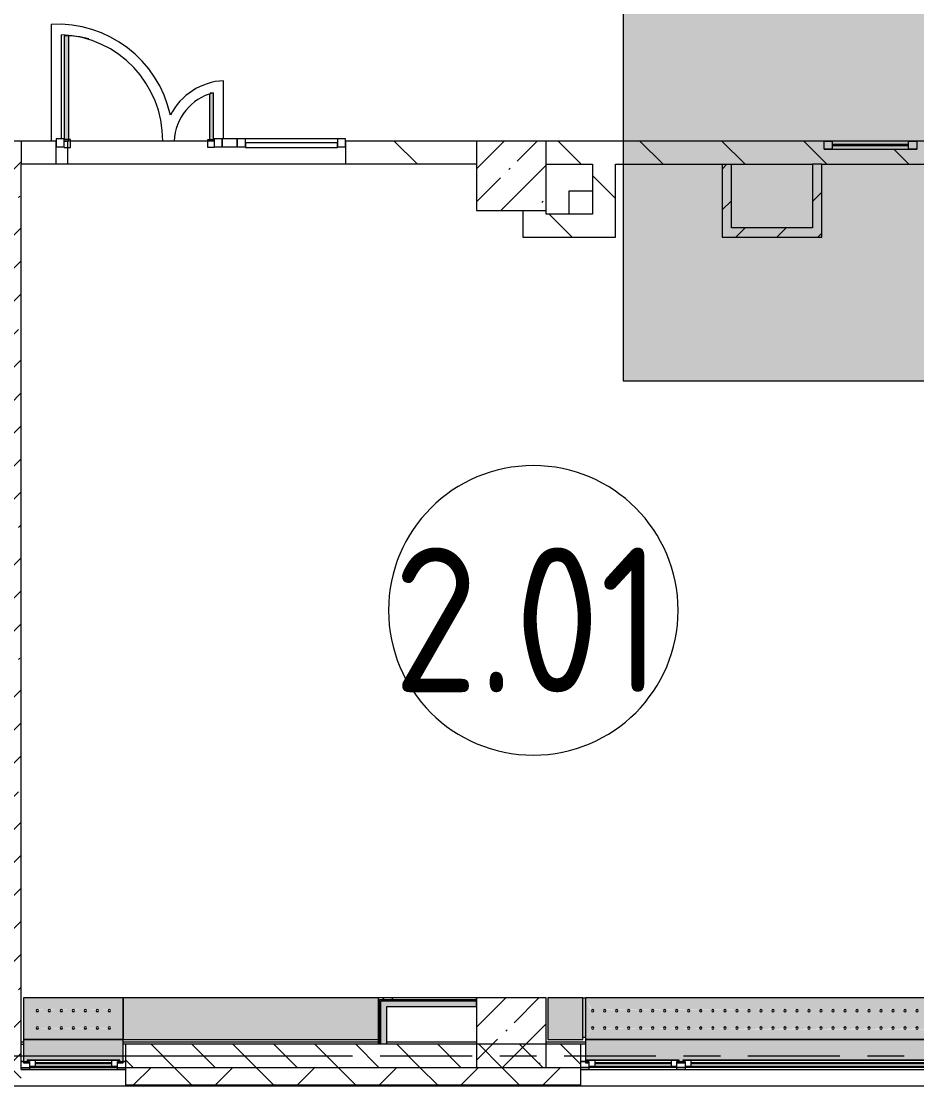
# Model space of a CAD drawing. Header units: millimetres. Extents: x 11693 to 241752, y -8553 to 29926.
# Drawn here: x 93470 to 101200, y -258 to 8935 of the extents above; entities that cross this region are included whole.
import ezdxf

# ---------------------------------------------------------------- set-up
doc = ezdxf.new("R2010")
doc.units = ezdxf.units.MM
doc.linetypes.add('Осевая', pattern=[1587.5, 317.5, -238.125, 793.75, -238.125])
for name, color, linetype, lineweight in [('A-AREA-IDEN', 7, 'Continuous', 9), ('A-DETL', 7, 'Continuous', 5), ('A-GLAZ-2', 7, 'Continuous', 5), ('A-GLAZ-CURT-2', 7, 'Continuous', 5), ('A-GLAZ-CWMG-2', 7, 'Continuous', 5), ('A-WALL-2', 7, 'Continuous', 9), ('A-WALL-5', 7, 'Continuous', 5), ('I-WALL-3', 7, 'Continuous', 5), ('S-COLS', 7, 'Continuous', 5), ('Знаки', 7, 'Continuous', 5), ('Оси', 7, 'Continuous', 9), ('Оси-2', 7, 'Осевая', 9)]:
    doc.layers.add(name, color=color, linetype=linetype, lineweight=lineweight)
doc.layers.add('A-DETL-GENF-2', color=7, linetype='Continuous', lineweight=9, true_color=0x4994b4, transparency=0.4)
for name, color, linetype, lineweight, true_color in [('A-DETL-GENF-4', 7, 'Continuous', 5, 0xaaaaaa), ('A-DOOR-2', 7, 'Continuous', 5, 0xaaaaaa), ('A-DOOR-3', 7, 'Continuous', 5, 0xe2e2e2), ('A-FLOR-1', 7, 'Continuous', 5, 0xaaaaaa), ('A-GLAZ-3', 7, 'Continuous', 5, 0x2b586c), ('A-WALL-6', 7, 'Continuous', 9, 0x2b586c), ('I-WALL-2', 7, 'Continuous', 9, 0xe7e7e7), ('I-WALL-4', 7, 'Continuous', 5, 0x2b586c), ('Знаки-2', 7, 'Continuous', 5, 0xd7cfbf)]:
    doc.layers.add(name, color=color, linetype=linetype, lineweight=lineweight, true_color=true_color)
doc.styles.add('GOST Common_3', font='GOST_Common.ttf', dxfattribs={"width": 0.9, "height": 1250})
pattern_1 = [(135, (89739.8, 0), (-353.553, -353.553), [])]
pattern_2 = [(45, (89739.8, 0), (-285.123, 285.123), []), (45, (90024.94, 0), (-285.123, 285.123), [504.031, -100.806, 16.764, -84.042])]
pattern_3 = [(45, (89739.81, 0), (-176.7767, 176.7767), [])]
pattern_4 = [(45, (89739.8, 0), (-530.33, 530.33), []), (135, (89739.8, 0), (-530.33, -530.33), [])]

# ---------------------------------------------------------------- blocks, each defined once
blk = doc.blocks.new('120_Окно_СКБ_2Ст - 120_Окно_СКБ_2Ст 3100х2500 _мал_створка слева_ 2-V77-Общий план 2 этажа с размещением фрагментов 2_1-2_7')
at = {"layer": 'A-GLAZ-2'}
for p, q in [((-1550, -127), (-1550, -57)), ((-1550, -57), (-1480, -57)), ((1550, -57), (-1550, -57)), ((-1480, -57), (-1480, -127)), ((650, -87), (-1480, -87)), ((-1480, -87), (-1480, -127)), ((-1430, -137), (-1430, -87)), ((600, -137), (600, -87)), ((650, -127), (650, -57)), ((650, -57), (720, -57)), ((650, -127), (650, -87)), ((720, -57), (720, -127)), ((1480, -87), (720, -87)), ((720, -87), (720, -127)), ((770, -137), (770, -87)), ((1430, -137), (1430, -87)), ((1480, -127), (1480, -57)), ((1480, -57), (1550, -57)), ((1480, -127), (1480, -87)), ((1550, -57), (1550, -127)), ((-1480, -127), (-1550, -127)), ((-1480, -127), (-1500, -127)), ((-1500, -127), (-1500, -137)), ((-1500, -137), (670, -137)), ((670, -137), (-1500, -137)), ((-1430, -107), (600, -107)), ((600, -117), (-1430, -117)), ((720, -127), (650, -127)), ((670, -127), (650, -127)), ((670, -137), (670, -127)), ((720, -127), (700, -127)), ((700, -127), (700, -137)), ((700, -137), (1500, -137)), ((1500, -137), (700, -137)), ((770, -107), (1430, -107)), ((1430, -117), (770, -117)), ((1550, -127), (1480, -127)), ((1500, -127), (1480, -127)), ((1500, -137), (1500, -127)), ((1510, -127), (1550, -127))]:
    blk.add_line(p, q, dxfattribs=at)
blk = doc.blocks.new('120_Окно_СКБ_1Ст - 120_Окно_СКБ_1Ст 900х2500_h_-V81-Общий план 2 этажа с размещением фрагментов 2_1-2_7')
at = {"layer": 'A-GLAZ-2'}
for p, q in [((-450, -127), (-450, -57)), ((-450, -57), (-380, -57)), ((450, -57), (-450, -57)), ((-380, -57), (-380, -127)), ((380, -87), (-380, -87)), ((-380, -87), (-380, -127)), ((-330, -137), (-330, -87)), ((330, -137), (330, -87)), ((380, -127), (380, -57)), ((380, -57), (450, -57)), ((380, -127), (380, -87)), ((450, -57), (450, -127)), ((-380, -127), (-450, -127)), ((-450, -127), (-430, -127)), ((-380, -127), (-400, -127)), ((-400, -127), (-400, -137)), ((-400, -137), (400, -137)), ((400, -137), (-400, -137)), ((-330, -107), (330, -107)), ((330, -117), (-330, -117)), ((450, -127), (380, -127)), ((400, -127), (380, -127)), ((400, -137), (400, -127)), ((430, -127), (450, -127))]:
    blk.add_line(p, q, dxfattribs=at)
blk = doc.blocks.new('BSC_Колонна _Прямоугольная - 600х600-V158-Общий план 2 этажа с размещением фрагментов 2_1-2_7')
at = {"layer": 'S-COLS'}
h = blk.add_hatch(dxfattribs=at)
h.set_pattern_fill('FP_151', color=256, style=0, pattern_type=2)
h.set_pattern_definition([(45, (-7960, -7600), (-285.123, 285.123), []), (45, (-7674.88, -7600), (-285.123, 285.123), [504.031, -100.806, 16.764, -84.042])])
h.paths.add_polyline_path([(-300, -300), (300, -300), (300, 300), (-300, 300)])
for p, q in [((300, 300), (-300, 300)), ((-300, 300), (-300, -300)), ((300, -300), (300, 300)), ((-300, -300), (300, -300))]:
    blk.add_line(p, q, dxfattribs=at)
blk = doc.blocks.new('120_Окно_СКБ_1Ст - 120_Окно_СКБ_1Ст 400х800 EI30-24230873-Общий план 2 этажа с размещением фрагментов 2_1-2_7')
at = {"layer": 'A-GLAZ-3'}
for p, q in [((-400, 30), (-400, 100)), ((-400, 100), (-330, 100)), ((400, 100), (-400, 100)), ((-330, 100), (-330, 30)), ((330, 30), (330, 100)), ((330, 100), (400, 100)), ((400, 100), (400, 30)), ((-330, 30), (-400, 30)), ((-400, 30), (400, 30)), ((330, 70), (-330, 70)), ((330, 60), (-330, 60)), ((400, 30), (330, 30))]:
    blk.add_line(p, q, dxfattribs=at)
blk = doc.blocks.new('Зашивка радиатора_ с перфорацией М1 - Зашивка радиатора_ с перфорацией М1-30929141-Общий план 2 этажа с размещением фрагментов 2_1-2_7')
at = {"layer": 'Знаки-2'}
blk.add_hatch(color=256, dxfattribs=at).paths.add_polyline_path([(430, 380), (380, 380), (380, 369), (400, 366.4), (400, 359), (-400, 359), (-400, 369), (-380, 369), (-380, 380), (-430, 380), (-428.2, 180), (430, 180), (430, 369)])
h = blk.add_hatch(color=256, dxfattribs=at)
h.paths.add_polyline_path([(83.8, 180), (-430, 180), (-428.2, -179.9), (430.2, -179.9), (430.2, 180)])
h.paths.add_polyline_path([(312.2, 90.4), (320.9, 85.4), (320.9, 75.4), (312.2, 70.4), (303.6, 75.4), (303.6, 85.4), (307.2, 89), (217.2, 85.4), (217.2, 75.4), (208.5, 70.4), (199.8, 75.4), (199.8, 85.4), (203.5, 89), (113.4, 85.4), (113.4, 75.4), (104.7, 70.4), (96.1, 75.4), (96.1, 85.4), (99.7, 89), (9.7, 85.4), (9.7, 75.4), (1, 70.4), (-7.7, 75.4), (-7.7, 85.4), (-4, 89), (-94.1, 85.4), (-94.1, 75.4), (-102.8, 70.4), (-111.4, 75.4), (-111.4, 85.4), (-107.8, 89), (-197.8, 85.4), (-197.8, 75.4), (-206.5, 70.4), (-215.2, 75.4), (-215.2, 85.4), (-211.5, 89), (-301.6, 85.4), (-301.6, 75.4), (-310.3, 70.4), (-318.9, 75.4), (-318.9, 85.4), (-310.3, 90.4), (-307.7, 90), (309.7, 90)])
h.paths.add_polyline_path([(104.7, -59.6), (113.4, -64.6), (113.4, -74.6), (109.8, -78.3), (199.8, -74.6), (199.8, -64.6), (208.5, -59.6), (217.2, -64.6), (217.2, -74.6), (213.5, -78.3), (303.6, -74.6), (303.6, -64.6), (312.2, -59.6), (320.9, -64.6), (320.9, -74.6), (312.2, -79.6), (309.7, -79.3), (-318.9, -74.6), (-318.9, -64.6), (-310.3, -59.6), (-301.6, -64.6), (-301.6, -74.6), (-305.3, -78.3), (-215.2, -74.6), (-215.2, -64.6), (-206.5, -59.6), (-197.8, -64.6), (-197.8, -74.6), (-201.5, -78.3), (-111.4, -74.6), (-111.4, -64.6), (-102.8, -59.6), (-94.1, -64.6), (-94.1, -74.6), (-97.8, -78.3), (-7.7, -74.6), (-7.7, -64.6), (1, -59.6), (9.7, -64.6), (9.7, -74.6), (6, -78.3), (96.1, -74.6), (96.1, -64.6), (102.2, -60)])
at = {"layer": 'Знаки'}
for p, q in [((-380, 380), (-430, 380)), ((-430, 380), (-430, 180)), ((430, 380), (380, 380)), ((430, 180), (430, 380)), ((-430, 180), (430, 180)), ((430.2, 180), (-430, 180)), ((-430, 180), (-430, -179.9)), ((430.2, -179.9), (430.2, 180)), ((-430, -179.9), (430.2, -179.9))]:
    blk.add_line(p, q, dxfattribs=at)
for centre, start, end in [((-310.3, 80.4), 180, 0), ((-310.3, 80.4), 0, 180), ((-206.5, 80.4), 0, 180), ((-206.5, 80.4), 180, 360), ((-102.8, 80.4), 0, 180), ((-102.8, 80.4), 180, 0), ((1, 80.4), 0, 180), ((1, 80.4), 180, 0), ((104.7, 80.4), 0, 180), ((104.7, 80.4), 180, 360), ((208.5, 80.4), 0, 180), ((208.5, 80.4), 180, 0), ((312.2, 80.4), 0, 180), ((312.2, 80.4), 180, 0), ((-310.3, -69.6), 0, 180), ((-310.3, -69.6), 180, 0), ((-206.5, -69.6), 0, 180), ((-206.5, -69.6), 180, 0), ((-102.8, -69.6), 0, 180), ((-102.8, -69.6), 180, 0), ((1, -69.6), 0, 180), ((1, -69.6), 180, 0), ((104.7, -69.6), 0, 180), ((104.7, -69.6), 180, 0), ((208.5, -69.6), 0, 180), ((208.5, -69.6), 180, 0), ((312.2, -69.6), 0, 180), ((312.2, -69.6), 180, 0)]:
    blk.add_arc(centre, 10, start, end, dxfattribs=at)
blk = doc.blocks.new('Зашивка без перфорации М3 - М3_18-31130136-Общий план 2 этажа с размещением фрагментов 2_1-2_7')
at = {"layer": 'Знаки-2'}
blk.add_hatch(color=256, dxfattribs=at).paths.add_polyline_path([(-430, 180), (-430, -179.9), (1770.2, -179.9), (1770.2, 180), (-358.8, 180)])
at = {"layer": 'Знаки'}
for p, q in [((1770.2, 180), (-430, 180)), ((1770.2, -179.9), (1770.2, 180)), ((-430, -179.9), (1770.2, -179.9))]:
    blk.add_line(p, q, dxfattribs=at)
blk = doc.blocks.new('Зашивка без перфорации М3 - М3_2-30966967-Общий план 2 этажа с размещением фрагментов 2_1-2_7')
at = {"layer": 'Знаки-2'}
blk.add_hatch(color=256, dxfattribs=at).paths.add_polyline_path([(-129.8, 180), (-430, 180), (-430, -179.9), (-129.8, -179.9)])
at = {"layer": 'Знаки'}
for p, q in [((-129.8, 180), (-430, 180)), ((-430, 180), (-430, -179.9)), ((-129.8, -179.9), (-129.8, 180)), ((-430, -179.9), (-129.8, -179.9))]:
    blk.add_line(p, q, dxfattribs=at)
blk = doc.blocks.new('Зашивка_ опоясывающая панель - Зашивка_ опоясывающая панель-31040900-Общий план 2 этажа с размещением фрагментов 2_1-2_7')
at = {"layer": 'Знаки-2'}
blk.add_hatch(color=256, dxfattribs=at).paths.add_polyline_path([(-430, -160), (-406.6, -160), (-407.5, 180), (-430, 179.9), (-430, -126.7)])
at = {"layer": 'Знаки'}
for p, q in [((-430, 180), (-406, 180)), ((-430, -160), (-406.6, -160))]:
    blk.add_line(p, q, dxfattribs=at)
blk = doc.blocks.new('Зашивка радиатора_ с перфорацией М6 - Зашивка радиатора_ с перфорацией М6-30947167-Общий план 2 этажа с размещением фрагментов 2_1-2_7')
at = {"layer": 'Знаки-2'}
blk.add_hatch(color=256, dxfattribs=at).paths.add_polyline_path([(2680, 380), (2660, 380), (2660, 368), (2680, 365.4), (2680, 358), (1880, 358), (1880, 368), (1900, 368), (1900, 380), (1830, 380), (1830, 368), (1850, 365.4), (1850, 358), (-320, 358), (-320, 368), (-300, 368), (-300, 380), (-370, 380), (-370, 180), (2690, 180), (2690, 380)])
h = blk.add_hatch(color=256, dxfattribs=at)
h.paths.add_polyline_path([(2690, -179.9), (2634.6, -76.7), (2624.9, -79.3), (2617.8, -72.2), (2620.4, -62.6), (2630.1, -60), (2637.2, -67.1)])
h.paths.add_polyline_path([(2690, 180), (2627.5, 70.4), (2618.8, 75.4), (2618.8, 85.4), (2627.5, 90.4), (2636.2, 85.4), (2637.5, 80.4)])
h.paths.add_polyline_path([(2073.7, 180), (-370, 180), (-370, -179.9), (2690, -179.9), (2690, 180), (2329.7, 180)])
h.paths.add_polyline_path([(1175, 90.4), (2532.4, 85.4), (2532.4, 75.4), (2523.7, 70.4), (2515.1, 75.4), (2515.1, 85.4), (2518.7, 89), (2428.7, 85.4), (2428.7, 75.4), (2420, 70.4), (2411.3, 75.4), (2411.3, 85.4), (2415, 89), (2324.9, 85.4), (2324.9, 75.4), (2316.2, 70.4), (2307.6, 75.4), (2307.6, 85.4), (2311.2, 89), (2221.2, 85.4), (2221.2, 75.4), (2212.5, 70.4), (2203.8, 75.4), (2203.8, 85.4), (2207.5, 89), (2117.4, 85.4), (2117.4, 75.4), (2108.7, 70.4), (2100.1, 75.4), (2100.1, 85.4), (2103.7, 89), (2013.7, 85.4), (2013.7, 75.4), (2005, 70.4), (1996.3, 75.4), (1996.3, 85.4), (2000, 89), (1909.9, 85.4), (1909.9, 75.4), (1901.2, 70.4), (1892.6, 75.4), (1892.6, 85.4), (1896.2, 89), (1806.2, 85.4), (1806.2, 75.4), (1797.5, 70.4), (1788.8, 75.4), (1788.8, 85.4), (1792.5, 89), (1702.4, 85.4), (1702.4, 75.4), (1693.7, 70.4), (1685.1, 75.4), (1685.1, 85.4), (1688.7, 89), (1598.7, 85.4), (1598.7, 75.4), (1590, 70.4), (1581.3, 75.4), (1581.3, 85.4), (1585, 89), (1494.9, 85.4), (1494.9, 75.4), (1486.2, 70.4), (1477.6, 75.4), (1477.6, 85.4), (1481.2, 89), (1391.2, 85.4), (1391.2, 75.4), (1382.5, 70.4), (1373.8, 75.4), (1373.8, 85.4), (1377.5, 89), (1287.4, 85.4), (1287.4, 75.4), (1278.7, 70.4), (1270.1, 75.4), (1270.1, 85.4), (1273.7, 89), (1183.7, 85.4), (1183.7, 75.4), (1175, 70.4), (1166.3, 75.4), (1166.3, 85.4), (1170, 89), (1079.9, 85.4), (1079.9, 75.4), (1071.2, 70.4), (1062.6, 75.4), (1062.6, 85.4), (1066.2, 89), (976.2, 85.4), (976.2, 75.4), (967.5, 70.4), (958.8, 75.4), (958.8, 85.4), (962.5, 89), (872.4, 85.4), (872.4, 75.4), (863.7, 70.4), (855.1, 75.4), (855.1, 85.4), (858.7, 89), (768.7, 85.4), (768.7, 75.4), (760, 70.4), (751.3, 75.4), (751.3, 85.4), (755, 89), (664.9, 85.4), (664.9, 75.4), (656.2, 70.4), (647.6, 75.4), (647.6, 85.4), (651.2, 89), (561.2, 85.4), (561.2, 75.4), (552.5, 70.4), (543.8, 75.4), (543.8, 85.4), (547.5, 89), (457.4, 85.4), (457.4, 75.4), (448.7, 70.4), (440.1, 75.4), (440.1, 85.4), (443.7, 89), (353.7, 85.4), (353.7, 75.4), (345, 70.4), (336.3, 75.4), (336.3, 85.4), (340, 89), (249.9, 85.4), (249.9, 75.4), (241.2, 70.4), (232.6, 75.4), (232.6, 85.4), (236.2, 89), (146.2, 85.4), (146.2, 75.4), (137.5, 70.4), (128.8, 75.4), (128.8, 85.4), (132.5, 89), (42.4, 85.4), (42.4, 75.4), (33.7, 70.4), (25.1, 75.4), (25.7, 86.2), (25.7, 89), (-61.3, 85.4), (-61.3, 75.4), (-70, 70.4), (-78.7, 75.4), (-78.7, 85.4), (-75, 89), (-165.1, 85.4), (-165.1, 75.4), (-173.8, 70.4), (-182.4, 75.4), (-182.4, 85.4), (-178.8, 89), (-268.8, 85.4), (-268.8, 75.4), (-277.5, 70.4), (-286.2, 75.4), (-286.2, 85.4), (-277.5, 90.4), (-274.9, 90), (1071.2, 90.4)])
h.paths.add_polyline_path([(1486.2, -59.6), (1494.9, -64.6), (1494.9, -74.6), (1491.2, -78.3), (1581.3, -74.6), (1581.3, -64.6), (1590, -59.6), (1598.7, -64.6), (1598.7, -74.6), (1595, -78.3), (1685.1, -74.6), (1685.1, -64.6), (1693.7, -59.6), (1702.4, -64.6), (1702.4, -74.6), (1698.7, -78.3), (1788.8, -74.6), (1788.8, -64.6), (1797.5, -59.6), (1806.2, -64.6), (1806.2, -74.6), (1802.5, -78.3), (1892.6, -74.6), (1892.6, -64.6), (1901.2, -59.6), (1909.9, -64.6), (1909.9, -74.6), (1906.2, -78.3), (1996.3, -74.6), (1996.3, -64.6), (2005, -59.6), (2013.7, -64.6), (2013.7, -74.6), (2010, -78.3), (2100.1, -74.6), (2100.1, -64.6), (2108.7, -59.6), (2117.4, -64.6), (2117.4, -74.6), (2113.7, -78.3), (2203.8, -74.6), (2203.8, -64.6), (2212.5, -59.6), (2221.2, -64.6), (2221.2, -74.6), (2217.5, -78.3), (2307.6, -74.6), (2307.6, -64.6), (2316.2, -59.6), (2324.9, -64.6), (2324.9, -74.6), (2321.2, -78.3), (2411.3, -74.6), (2411.3, -64.6), (2420, -59.6), (2428.7, -64.6), (2428.7, -74.6), (2425, -78.3), (2515.1, -74.6), (2515.1, -64.6), (2523.7, -59.6), (2532.4, -64.6), (2532.4, -74.6), (2523.7, -79.6), (2521.2, -79.3), (-286.2, -74.6), (-286.2, -64.6), (-277.5, -59.6), (-268.8, -64.6), (-268.8, -74.6), (-272.5, -78.3), (-182.4, -74.6), (-182.4, -64.6), (-173.8, -59.6), (-165.1, -64.6), (-165.1, -74.6), (-168.8, -78.3), (-78.7, -74.6), (-78.7, -64.6), (-70, -59.6), (-61.3, -64.6), (-61.3, -74.6), (-65, -78.3), (25.1, -74.6), (25.7, -63.8), (33.7, -59.6), (42.4, -64.6), (42.4, -74.6), (38.7, -78.3), (128.8, -74.6), (128.8, -64.6), (137.5, -59.6), (146.2, -64.6), (146.2, -74.6), (142.5, -78.3), (232.6, -74.6), (232.6, -64.6), (241.2, -59.6), (249.9, -64.6), (249.9, -74.6), (246.2, -78.3), (336.3, -74.6), (336.3, -64.6), (345, -59.6), (353.7, -64.6), (353.7, -74.6), (350, -78.3), (440.1, -74.6), (440.1, -64.6), (448.7, -59.6), (457.4, -64.6), (457.4, -74.6), (453.7, -78.3), (543.8, -74.6), (543.8, -64.6), (552.5, -59.6), (561.2, -64.6), (561.2, -74.6), (557.5, -78.3), (647.6, -74.6), (647.6, -64.6), (656.2, -59.6), (664.9, -64.6), (664.9, -74.6), (661.2, -78.3), (751.3, -74.6), (751.3, -64.6), (760, -59.6), (768.7, -64.6), (768.7, -74.6), (765, -78.3), (855.1, -74.6), (855.1, -64.6), (863.7, -59.6), (872.4, -64.6), (872.4, -74.6), (868.7, -78.3), (958.8, -74.6), (958.8, -64.6), (967.5, -59.6), (976.2, -64.6), (976.2, -74.6), (972.5, -78.3), (1062.6, -74.6), (1062.6, -64.6), (1071.2, -59.6), (1079.9, -64.6), (1079.9, -74.6), (1076.2, -78.3), (1166.3, -74.6), (1166.3, -64.6), (1175, -59.6), (1183.7, -64.6), (1183.7, -74.6), (1180, -78.3), (1270.1, -74.6), (1270.1, -64.6), (1278.7, -59.6), (1287.4, -64.6), (1287.4, -74.6), (1283.7, -78.3), (1373.8, -74.6), (1373.8, -64.6), (1382.5, -59.6), (1391.2, -64.6), (1391.2, -74.6), (1387.5, -78.3), (1477.6, -74.6), (1477.6, -64.6), (1483.7, -60)])
at = {"layer": 'Знаки'}
for p, q in [((-300, 380), (-370, 380)), ((1900, 380), (1830, 380)), ((2690, 380), (2660, 380)), ((2690, 180), (2690, 380)), ((-370, 180), (2690, 180)), ((2690, 180), (-370, 180)), ((2690, -179.9), (2690, 180)), ((-370, -179.9), (2690, -179.9))]:
    blk.add_line(p, q, dxfattribs=at)
for centre, start, end in [((-277.5, 80.4), 0, 180), ((-277.5, 80.4), 180, 360), ((-173.8, 80.4), 0, 180), ((-173.8, 80.4), 180, 0), ((-70, 80.4), 0, 180), ((-70, 80.4), 180, 0), ((33.7, 80.4), 0, 180), ((33.7, 80.4), 180, 360), ((137.5, 80.4), 0, 180), ((137.5, 80.4), 180, 0), ((241.2, 80.4), 0, 180), ((241.2, 80.4), 180, 0), ((345, 80.4), 0, 180), ((345, 80.4), 180, 0), ((448.7, 80.4), 0, 180), ((448.7, 80.4), 180, 0), ((552.5, 80.4), 0, 180), ((552.5, 80.4), 180, 360), ((656.2, 80.4), 0, 180), ((656.2, 80.4), 180, 0), ((760, 80.4), 0, 180), ((760, 80.4), 180, 0), ((863.7, 80.4), 0, 180), ((863.7, 80.4), 180, 0), ((967.5, 80.4), 0, 180), ((967.5, 80.4), 180, 0), ((1071.2, 80.4), 0, 180), ((1071.2, 80.4), 180, 0), ((1175, 80.4), 0, 180), ((1175, 80.4), 180, 0), ((1278.7, 80.4), 0, 180), ((1278.7, 80.4), 180, 0), ((1382.5, 80.4), 0, 180), ((1382.5, 80.4), 180, 0), ((1486.2, 80.4), 0, 180), ((1486.2, 80.4), 180, 360), ((1590, 80.4), 0, 180), ((1590, 80.4), 180, 0), ((1693.7, 80.4), 0, 180), ((1693.7, 80.4), 180, 360), ((1797.5, 80.4), 0, 180), ((1797.5, 80.4), 180, 0), ((1901.2, 80.4), 0, 180), ((1901.2, 80.4), 180, 0), ((2005, 80.4), 0, 180), ((2005, 80.4), 180, 0), ((2108.7, 80.4), 0, 180), ((2108.7, 80.4), 180, 360), ((2212.5, 80.4), 0, 180), ((2212.5, 80.4), 180, 0), ((2316.2, 80.4), 0, 180), ((2316.2, 80.4), 180, 360), ((2420, 80.4), 0, 180), ((2420, 80.4), 180, 0), ((2523.7, 80.4), 0, 180), ((2523.7, 80.4), 180, 360), ((2627.5, 80.4), 0, 180), ((2627.5, 80.4), 180, 360), ((-277.5, -69.6), 0, 180), ((-277.5, -69.6), 180, 0), ((-173.8, -69.6), 0, 180), ((-173.8, -69.6), 180, 0), ((-70, -69.6), 0, 180), ((-70, -69.6), 180, 0), ((33.7, -69.6), 0, 180), ((33.7, -69.6), 180, 0), ((137.5, -69.6), 0, 180), ((137.5, -69.6), 180, 0), ((241.2, -69.6), 0, 180), ((241.2, -69.6), 180, 0), ((345, -69.6), 0, 180), ((345, -69.6), 180, 0), ((448.7, -69.6), 0, 180), ((448.7, -69.6), 180, 0), ((552.5, -69.6), 0, 180), ((552.5, -69.6), 180, 0), ((656.2, -69.6), 0, 180), ((656.2, -69.6), 180, 0), ((760, -69.6), 0, 180), ((760, -69.6), 180, 0), ((863.7, -69.6), 0, 180), ((863.7, -69.6), 180, 0), ((967.5, -69.6), 0, 180), ((967.5, -69.6), 180, 0), ((1071.2, -69.6), 0, 180), ((1071.2, -69.6), 180, 0), ((1175, -69.6), 0, 180), ((1175, -69.6), 180, 0), ((1278.7, -69.6), 0, 180), ((1278.7, -69.6), 180, 0), ((1382.5, -69.6), 0, 180), ((1382.5, -69.6), 180, 0), ((1486.2, -69.6), 0, 180), ((1486.2, -69.6), 180, 0), ((1590, -69.6), 0, 180), ((1590, -69.6), 180, 0), ((1693.7, -69.6), 0, 180), ((1693.7, -69.6), 180, 0), ((1797.5, -69.6), 0, 180), ((1797.5, -69.6), 180, 0), ((1901.2, -69.6), 0, 180), ((1901.2, -69.6), 180, 0), ((2005, -69.6), 0, 180), ((2005, -69.6), 180, 0), ((2108.7, -69.6), 0, 180), ((2108.7, -69.6), 180, 0), ((2212.5, -69.6), 0, 180), ((2212.5, -69.6), 180, 0), ((2316.2, -69.6), 0, 180), ((2316.2, -69.6), 180, 0), ((2420, -69.6), 0, 180), ((2420, -69.6), 180, 0), ((2523.7, -69.6), 0, 180), ((2523.7, -69.6), 180, 0), ((2627.5, -69.6), 0, 180), ((2627.5, -69.6), 180, 0)]:
    blk.add_arc(centre, 10, start, end, dxfattribs=at)
blk = doc.blocks.new('Прямоугольный импост - 50 x 70 мм-31700031-Общий план 2 этажа с размещением фрагментов 2_1-2_7')
at = {"layer": 'A-GLAZ-CWMG-2'}
for p, q in [((-70, 35), (0, 35)), ((-70, -35), (-70, 35)), ((0, 35), (0, -35)), ((0, -35), (-70, -35))]:
    blk.add_line(p, q, dxfattribs=at)
blk = doc.blocks.new('Дверь_Витражная_остекление_ - ДВН_ДАО_Главный вход_1200 в свету-31742133-Общий план 2 этажа с размещением фрагментов 2_1-2_7')
at = {"layer": 'A-DOOR-3'}
for points in [[(-607.5, 30), (-607.5, 925), (-647.5, 922.4), (-647.5, 30)], [(639.5, 30), (639.5, 430), (633.2, 430), (607.5, 421), (607.5, 30)]]:
    blk.add_hatch(color=256, dxfattribs=at).paths.add_polyline_path(points)
at = {"layer": 'A-DETL-GENF-4'}
for p, q in [((-607.5, 925), (-647.5, 925)), ((-647.5, 925), (-647.5, 35)), ((-607.5, 30), (-607.5, 925)), ((607.5, 421), (607.5, 30)), ((640, 430), (633.2, 430)), ((-647.5, 30), (-607.5, 30)), ((-592.5, 30), (-647.5, 30)), ((-592.5, -40), (-592.5, 30)), ((592.5, -40), (592.5, 30)), ((592.5, 30), (639.5, 30)), ((607.5, 30), (639.5, 30)), ((-647.5, -40), (-592.5, -40)), ((647.5, -40), (592.5, -40))]:
    blk.add_line(p, q, dxfattribs=at)
at = {"layer": 'A-DOOR-2'}
blk.add_line((-647.5, 925), (-647.5, 35), dxfattribs=at)
for centre, radius, start, end in [((-647.5, 30), 895, 76.18663, 90), ((647.5, 30), 400, 91.06003, 94.89795)]:
    blk.add_arc(centre, radius, start, end, dxfattribs=at)
blk = doc.blocks.new('Системная панель - Стемалит - 40мм-32257327-Общий план 2 этажа с размещением фрагментов 2_1-2_7')
at = {"layer": 'A-GLAZ-CURT-2'}
for p, q in [((65, 35), (-65, 35)), ((-65, 35), (-65, -35)), ((65, -35), (65, 35)), ((-65, -35), (65, -35))]:
    blk.add_line(p, q, dxfattribs=at)
blk = doc.blocks.new('Прямоугольный импост - 50 x 70 мм-31687886-Общий план 2 этажа с размещением фрагментов 2_1-2_7')
at = {"layer": 'A-GLAZ-CWMG-2'}
for p, q in [((-35, 35), (35, 35)), ((-35, -35), (-35, 35)), ((35, 35), (35, -35)), ((35, -35), (-35, -35))]:
    blk.add_line(p, q, dxfattribs=at)
blk = doc.blocks.new('Прямоугольный импост - 50 x 70 мм-31701779-Общий план 2 этажа с размещением фрагментов 2_1-2_7')
at = {"layer": 'A-GLAZ-CWMG-2'}
for p, q in [((0, 35), (-70, 35)), ((-70, 35), (-70, -35)), ((0, -35), (0, 35)), ((-70, -35), (0, -35))]:
    blk.add_line(p, q, dxfattribs=at)
blk = doc.blocks.new('Системная панель - Стекло - 40мм-32257331-Общий план 2 этажа с размещением фрагментов 2_1-2_7')
at = {"layer": 'A-GLAZ-CURT-2'}
for p, q in [((397.5, 0), (-397.5, 0)), ((-397.5, 0), (-397.5, -40)), ((397.5, -40), (397.5, 0)), ((-397.5, -40), (397.5, -40))]:
    blk.add_line(p, q, dxfattribs=at)
blk = doc.blocks.new('Прямоугольный импост - 50 x 70 мм-31702100-Общий план 2 этажа с размещением фрагментов 2_1-2_7')
at = {"layer": 'A-GLAZ-CWMG-2'}
for p, q in [((-35, 35), (35, 35)), ((-35, -35), (-35, 35)), ((35, 35), (35, -35)), ((35, -35), (-35, -35))]:
    blk.add_line(p, q, dxfattribs=at)
blk = doc.blocks.new('Прямоугольный импост - 50 x 70 мм-31720914-Общий план 2 этажа с размещением фрагментов 2_1-2_7')
at = {"layer": 'A-GLAZ-CWMG-2'}
blk.add_line((6460, 7920), (5665, 7920), dxfattribs=at)
blk = doc.blocks.new('Марка_Помещения - Номер-25198446-Общий план 2 этажа с размещением фрагментов 2_1-2_7')
at = {"layer": 'A-AREA-IDEN'}
for start, end in [(360, 180), (180, 360)]:
    blk.add_arc((0, 0), 2.5, start, end, dxfattribs=at)

msp = doc.modelspace()

# ---------------------------------------------------------------- hatches: boundary and pattern name
at = {"layer": 'A-DETL-GENF-2'}
h = msp.add_hatch(color=256, dxfattribs=at)
h.paths.add_polyline_path([(155380.5, -100), (161610.5, -100), (161610.5, 7900), (155380.5, 7900), (155380.5, -45.4)])
h.paths.add_polyline_path([(109196.3, 5828), (120649.8, 5828), (120649.8, 9159), (98665.8, 9159), (98665.8, 5828), (101004.1, 5828)])
h.paths.add_polyline_path([(92812, 10900), (93999.8, 10900), (93999.8, 15358.1), (89471.8, 15358.1), (89471.8, 10900), (90763.9, 10900)])
h.paths.add_polyline_path([(103449.8, 10900), (109949.8, 10900), (109949.8, 15200), (103449.8, 15200), (103449.8, 13326.8)])
h.paths.add_polyline_path([(175269.8, 14480), (181689.8, 14480), (181689.8, 21558), (175269.8, 21558), (175269.8, 14542.4)])
h.paths.add_polyline_path([(163779.8, 22180), (163779.8, 27350), (160469.8, 27350), (160469.8, 22180), (162445.3, 22180)])
h.paths.add_polyline_path([(174489.8, 22600), (174489.8, 27350), (170809.8, 27350), (170809.8, 22600), (172685.5, 22600)])
at = {"layer": 'A-WALL-5'}
h = msp.add_hatch(dxfattribs=at)
h.set_pattern_fill('FP_59', color=256, style=0, pattern_type=2)
h.set_pattern_definition([(135, (89739.81, 0), (-176.7767, -176.7767), [])])
h.paths.add_polyline_path([(101899.8, -100), (101899.8, 100), (101399.8, 100), (101399.8, -100)])
h.paths.add_polyline_path([(98299.8, -100), (98299.8, 100), (94369.8, 100), (94369.8, -100), (96908, -100)])
h = msp.add_hatch(dxfattribs=at)
h.set_pattern_fill('FP_49', color=256, style=0, pattern_type=2)
h.set_pattern_definition([(45, (89739.8, 0), (-353.5534, 353.5534), []), (135, (89739.8, 0), (-353.5534, -353.5534), [])])
h.paths.add_polyline_path([(165439.8, -250), (165439.8, -100), (161299.8, -100), (161299.8, -250), (164493.3, -250)])
h.paths.add_polyline_path([(160399.8, -250), (160397.2, -100), (156799.8, -100), (156799.8, -250), (160397.2, -250)])
h.paths.add_polyline_path([(155277.1, -250), (155899.8, -250), (155899.8, -100), (154899.8, -100), (154899.8, -250)])
h.paths.add_polyline_path([(148549.8, -250), (148549.8, -100), (147799.8, -100), (147799.8, -250), (148109, -250)])
h.paths.add_polyline_path([(150649.8, -250), (151799.8, -250), (151799.8, -100), (150649.8, -100)])
h.paths.add_polyline_path([(142149.8, -250), (143049.8, -250), (143049.8, -100), (141649.8, -100), (141649.8, -250), (141964.9, -250)])
h.paths.add_polyline_path([(146899.8, -250), (146899.8, -100), (146149.8, -100), (146149.8, -250), (146649.8, -250)])
h.paths.add_polyline_path([(134796.7, -250), (135049.8, -250), (135049.8, -100), (134676.1, -100), (134676.1, -250)])
h.paths.add_polyline_path([(138549.8, -250), (138549.8, -100), (137149.8, -100), (137149.8, -250), (137868.8, -250)])
h.paths.add_polyline_path([(132748.7, -250), (133776.1, -250), (133772.7, -100), (132399.8, -100), (132399.8, -250)])
h.paths.add_polyline_path([(128779.8, -250), (129299.8, -250), (129299.8, -100), (127729.8, -100), (127729.8, -250), (128652.6, -250)])
h.paths.add_polyline_path([(122749.8, -250), (123609.8, -250), (123609.8, -100), (122749.8, -100)])
h.paths.add_polyline_path([(125629.8, -250), (125629.8, -100), (124509.8, -100), (124509.8, -250), (125580.6, -250)])
h.paths.add_polyline_path([(115899.8, -250), (116149.6, -250), (116149.6, -100), (114549.8, -100), (114549.8, -250), (115340.4, -250)])
h.paths.add_polyline_path([(119436.5, -250), (120649.8, -250), (120649.8, -100), (118949.6, -100), (118949.6, -250)])
h.paths.add_polyline_path([(112268.3, -250), (112449.8, -250), (112449.8, -100), (111349.8, -100), (111349.8, -250)])
h.paths.add_polyline_path([(108172.2, -250), (108549.8, -250), (108549.8, -100), (107899.8, -100), (107899.8, -250)])
h.paths.add_polyline_path([(105849.8, -250), (106999.8, -250), (106999.8, -100), (105849.8, -100)])
h.paths.add_polyline_path([(102028.1, -250), (102749.8, -250), (102749.8, -100), (101399.8, -100), (101399.8, -250)])
h.paths.add_polyline_path([(98299.8, -250), (98299.8, -100), (94369.8, -100), (94369.8, -250), (96908, -250)])
h.paths.add_polyline_path([(93469.8, -250), (93469.8, -100), (89479.8, -100), (89479.8, -250), (93324, -250)])
at = {"layer": 'I-WALL-2'}
for points in [[(97399.8, 425), (97399.8, 475), (96574.8, 475), (96574.8, 425), (96908, 425)], [(96624.8, 100), (96624.8, 425), (96574.8, 425), (96574.8, 100)]]:
    msp.add_hatch(color=256, dxfattribs=at).paths.add_polyline_path(points)
at = {"layer": 'I-WALL-3'}
h = msp.add_hatch(dxfattribs=at)
h.set_pattern_fill('FP_57', color=256, style=0, pattern_type=2)
h.set_pattern_definition(pattern_2)
h.paths.add_polyline_path([(93324, -100), (93469.8, -100), (93469.8, 7900), (93249.8, 7900), (93249.8, -100)])
h = msp.add_hatch(dxfattribs=at)
h.set_pattern_fill('FP_60', color=256, style=0, pattern_type=2)
h.set_pattern_definition(pattern_1)
h.paths.add_polyline_path([(93769.8, 7700), (93769.8, 7900), (93469.8, 7900), (93469.8, 7700)])
h.paths.add_polyline_path([(98399.8, 7700), (98665.8, 7700), (98665.8, 7900), (97999.8, 7900), (97999.8, 7700)])
h.paths.add_polyline_path([(96269.8, 7700), (97399.8, 7700), (97399.8, 7900), (96269.8, 7900), (96269.8, 7856.3)])
h = msp.add_hatch(dxfattribs=at)
h.set_pattern_fill('FP_60', color=256, style=0, pattern_type=2)
h.set_pattern_definition(pattern_1)
h.paths.add_polyline_path([(105899.8, 7700), (106399.8, 7700), (106399.8, 7900), (104739.7, 7900), (104739.7, 7700), (105819.8, 7700)])
h.paths.add_polyline_path([(102499.8, 7700), (103299.7, 7700), (103299.7, 7900), (102499.8, 7900), (102499.8, 7731.6)])
h.paths.add_polyline_path([(100299.8, 7700), (101899.8, 7700), (101899.8, 7900), (101199.8, 7900), (101199.8, 7830), (100399.8, 7830), (100399.8, 7900), (98665.8, 7900), (98665.8, 7700), (98956.1, 7700)])
h = msp.add_hatch(dxfattribs=at)
h.set_pattern_fill('FP_60', color=256, style=0, pattern_type=2)
h.set_pattern_definition(pattern_1)
h.paths.add_polyline_path([(98599.8, 7070), (98599.8, 7700), (98399.8, 7700), (98399.8, 7070)])
h = msp.add_hatch(dxfattribs=at)
h.set_pattern_fill('FP_61', color=256, style=0, pattern_type=2)
h.set_pattern_definition(pattern_3)
h.paths.add_polyline_path([(99599.8, 7070), (99599.8, 7700), (99519.8, 7700), (99519.8, 7070)])
h = msp.add_hatch(dxfattribs=at)
h.set_pattern_fill('FP_61', color=256, style=0, pattern_type=2)
h.set_pattern_definition(pattern_3)
h.paths.add_polyline_path([(100379.8, 7150), (100379.8, 7700), (100299.8, 7700), (100299.8, 7150)])
h = msp.add_hatch(dxfattribs=at)
h.set_pattern_fill('FP_60', color=256, style=0, pattern_type=2)
h.set_pattern_definition(pattern_1)
h.paths.add_polyline_path([(97799.8, 7070), (97999.8, 7070), (97999.8, 7300), (97799.8, 7300), (97799.8, 7248.5)])
h = msp.add_hatch(dxfattribs=at)
h.set_pattern_fill('FP_60', color=256, style=0, pattern_type=2)
h.set_pattern_definition(pattern_1)
h.paths.add_polyline_path([(98399.8, 7070), (98399.8, 7270), (97999.8, 7270), (97999.8, 7070)])
h = msp.add_hatch(dxfattribs=at)
h.set_pattern_fill('FP_61', color=256, style=0, pattern_type=2)
h.set_pattern_definition(pattern_3)
h.paths.add_polyline_path([(99599.8, 7070), (100379.8, 7070), (100379.8, 7150), (99599.8, 7150)])
h = msp.add_hatch(dxfattribs=at)
h.set_pattern_fill('FP_169', color=256, style=0, pattern_type=2)
h.set_pattern_definition(pattern_4)
h.paths.add_polyline_path([(96549.8, 487.5), (97399.8, 487.5), (97399.8, 500), (96549.8, 500)])
h = msp.add_hatch(dxfattribs=at)
h.set_pattern_fill('FP_169', color=256, style=0, pattern_type=2)
h.set_pattern_definition(pattern_4)
h.paths.add_polyline_path([(96549.8, 100), (96562.3, 100), (96562.3, 487.5), (96549.8, 487.5), (96549.8, 425)])
h = msp.add_hatch(dxfattribs=at)
h.set_pattern_fill('FP_169', color=256, style=0, pattern_type=2)
h.set_pattern_definition(pattern_4)
h.paths.add_polyline_path([(97399.8, 475), (97399.8, 487.5), (96562.3, 487.5), (96562.3, 475), (96908, 475)])
h = msp.add_hatch(dxfattribs=at)
h.set_pattern_fill('FP_169', color=256, style=0, pattern_type=2)
h.set_pattern_definition(pattern_4)
h.paths.add_polyline_path([(96574.8, 100), (96574.8, 475), (96562.3, 475), (96562.3, 100)])
at = {"layer": 'S-COLS'}
h = msp.add_hatch(dxfattribs=at)
h.set_pattern_fill('FP_57', color=256, style=0, pattern_type=2)
h.set_pattern_definition(pattern_2)
h.paths.add_polyline_path([(97399.8, -100), (97999.8, -100), (97999.8, 500), (97399.8, 500), (97399.8, -45.4)])

# ---------------------------------------------------------------- linework, layer by layer
at = {"layer": 'A-DETL'}
for p, q in [((98665.8, 9159), (98665.8, 5828)), ((98665.8, 5828), (120649.8, 5828))]:
    msp.add_line(p, q, dxfattribs=at)
at = {"layer": 'A-FLOR-1'}
for p, q in [((93727.9, 8907.6), (93727.9, 7900)), ((93817.9, 7920), (93817.9, 8818.2)), ((95216.8, 7920), (95216.8, 8421.4)), ((95126.8, 8317.2), (95126.8, 7903)), ((95134.8, 7900), (93869.8, 7900)), ((93869.8, 7900), (93869.8, 7700)), ((95126.8, 7903), (95134.8, 7903)), ((98199.8, 7470), (98399.8, 7470)), ((98199.8, 7270), (98199.8, 7470))]:
    msp.add_line(p, q, dxfattribs=at)
for centre, radius, start, end in [((93780.4, 7909), 1000, 12.44956, 93.01125), ((93780.4, 7909), 910, 359.43333, 87.64026), ((95241.8, 7878), 544, 92.63401, 153.04618), ((95241.8, 7878), 454, 104.67311, 177.22246)]:
    msp.add_arc(centre, radius, start, end, dxfattribs=at)
at = {"layer": 'A-WALL-2'}
for p, q in [((93469.8, 7900), (93469.8, 7700)), ((96562.3, 487.5), (97399.8, 487.5)), ((96562.3, 100), (96562.3, 487.5)), ((96574.8, 475), (97399.8, 475)), ((96574.8, 100), (96574.8, 475)), ((94369.8, -100), (98299.8, -100)), ((94369.8, -250), (98299.8, -250)), ((94369.8, -253), (98299.8, -253))]:
    msp.add_line(p, q, dxfattribs=at)
at = {"layer": 'A-WALL-5'}
for p, q in [((93469.8, 100), (93489.8, 100)), ((98339.8, 100), (94349.8, 100)), ((94369.8, 100), (94369.8, -258)), ((98299.8, -258), (98299.8, 100)), ((89471.8, -258), (107899.8, -258))]:
    msp.add_line(p, q, dxfattribs=at)
at = {"layer": 'A-WALL-6'}
msp.add_line((100379.8, 7700), (100299.8, 7700), dxfattribs=at)
at = {"layer": 'I-WALL-3'}
for p, q in [((93769.8, 7900), (93079.8, 7900)), ((93769.8, 7700), (93769.8, 7900)), ((93839.8, 7900), (93869.8, 7900)), ((97399.8, 7900), (96269.8, 7900)), ((96269.8, 7900), (96269.8, 7700)), ((97399.8, 7700), (93469.8, 7700)), ((93469.8, -100), (93469.8, 7700)), ((97999.8, 7700), (98399.8, 7700)), ((98399.8, 7700), (98399.8, 7270)), ((98599.8, 7070), (98599.8, 7700)), ((97799.8, 7300), (97799.8, 7070)), ((97999.8, 7270), (97999.8, 7300)), ((98399.8, 7270), (97999.8, 7270)), ((97799.8, 7070), (98599.8, 7070)), ((97399.8, 500), (96549.8, 500)), ((96549.8, 500), (96549.8, 100)), ((97399.8, 425), (97399.8, 500)), ((96624.8, 425), (97399.8, 425)), ((96624.8, 100), (96624.8, 425)), ((93469.8, 120), (93489.8, 120)), ((94349.8, 120), (96549.8, 120)), ((96624.8, 120), (97399.8, 120)), ((97999.8, 120), (98339.8, 120)), ((93469.8, -100), (94369.8, -100)), ((101399.8, -100), (98299.8, -100))]:
    msp.add_line(p, q, dxfattribs=at)
at = {"layer": 'I-WALL-4'}
for p, q in [((100399.8, 7900), (97999.8, 7900)), ((101899.8, 7900), (101199.8, 7900)), ((98599.8, 7700), (100299.8, 7700)), ((99519.8, 7700), (99519.8, 7070)), ((99599.8, 7150), (99599.8, 7700)), ((100299.8, 7700), (100299.8, 7150)), ((100379.8, 7700), (101899.8, 7700)), ((100379.8, 7070), (100379.8, 7700)), ((100299.8, 7150), (99599.8, 7150)), ((99519.8, 7070), (100379.8, 7070))]:
    msp.add_line(p, q, dxfattribs=at)
at = {"layer": 'S-COLS'}
for p, q in [((97999.8, 500), (97399.8, 500)), ((97399.8, 500), (97399.8, -100)), ((97999.8, -100), (97999.8, 500)), ((97399.8, -100), (97999.8, -100))]:
    msp.add_line(p, q, dxfattribs=at)
at = {"layer": 'Оси'}
msp.add_line((83512.2, 0), (96012.2, 0), dxfattribs=at)
at = {"layer": 'Оси-2'}
msp.add_line((96012.2, 0), (115729.8, 0), dxfattribs=at)

# ---------------------------------------------------------------- block references
at = {"layer": 'A-AREA-IDEN', "xscale": 499.9999999999995, "yscale": 499.9999999999995, "zscale": 499.9999999999995}
msp.add_blockref('Марка_Помещения - Номер-25198446-Общий план 2 этажа с размещением фрагментов 2_1-2_7', (97889.8, 3847.3), dxfattribs=at)
at = {"layer": 'A-DOOR-2'}
msp.add_blockref('Дверь_Витражная_остекление_ - ДВН_ДАО_Главный вход_1200 в свету-31742133-Общий план 2 этажа с размещением фрагментов 2_1-2_7', (94487.3, 7885), dxfattribs=at)
at = {"layer": 'A-GLAZ-2', "rotation": 180}
for name, p in [('120_Окно_СКБ_1Ст - 120_Окно_СКБ_1Ст 900х2500_h_-V81-Общий план 2 этажа с размещением фрагментов 2_1-2_7', (93919.8, -175)), ('120_Окно_СКБ_2Ст - 120_Окно_СКБ_2Ст 3100х2500 _мал_створка слева_ 2-V77-Общий план 2 этажа с размещением фрагментов 2_1-2_7', (99849.8, -175))]:
    msp.add_blockref(name, p, dxfattribs=at)
at = {"layer": 'A-GLAZ-3'}
msp.add_blockref('120_Окно_СКБ_1Ст - 120_Окно_СКБ_1Ст 400х800 EI30-24230873-Общий план 2 этажа с размещением фрагментов 2_1-2_7', (100799.8, 7800), dxfattribs=at)
at = {"layer": 'A-GLAZ-CURT-2'}
for name, p in [('Системная панель - Стемалит - 40мм-32257327-Общий план 2 этажа с размещением фрагментов 2_1-2_7', (95269.8, 7885)), ('Системная панель - Стекло - 40мм-32257331-Общий план 2 этажа с размещением фрагментов 2_1-2_7', (95802.3, 7885))]:
    msp.add_blockref(name, p, dxfattribs=at)
at = {"layer": 'A-GLAZ-CWMG-2', "rotation": 180}
msp.add_blockref('Прямоугольный импост - 50 x 70 мм-31701779-Общий план 2 этажа с размещением фрагментов 2_1-2_7', (93769.8, 7885), dxfattribs=at)
at = {"layer": 'A-GLAZ-CWMG-2', "extrusion": (0, 0, -1), "rotation": 180}
for name, p in [('Прямоугольный импост - 50 x 70 мм-31687886-Общий план 2 этажа с размещением фрагментов 2_1-2_7', (-95169.8, 7885)), ('Прямоугольный импост - 50 x 70 мм-31702100-Общий план 2 этажа с размещением фрагментов 2_1-2_7', (-95369.8, 7885)), ('Прямоугольный импост - 50 x 70 мм-31700031-Общий план 2 этажа с размещением фрагментов 2_1-2_7', (-96269.8, 7885))]:
    msp.add_blockref(name, p, dxfattribs=at)
at = {"layer": 'A-GLAZ-CWMG-2'}
msp.add_blockref('Прямоугольный импост - 50 x 70 мм-31720914-Общий план 2 этажа с размещением фрагментов 2_1-2_7', (89739.8, 0), dxfattribs=at)
at = {"layer": 'S-COLS'}
msp.add_blockref('BSC_Колонна _Прямоугольная - 600х600-V158-Общий план 2 этажа с размещением фрагментов 2_1-2_7', (97699.8, 7600), dxfattribs=at)
at = {"layer": 'Знаки', "rotation": 180}
for name, p in [('Зашивка радиатора_ с перфорацией М1 - Зашивка радиатора_ с перфорацией М1-30929141-Общий план 2 этажа с размещением фрагментов 2_1-2_7', (93919.8, 321)), ('Зашивка без перфорации М3 - М3_18-31130136-Общий план 2 этажа с размещением фрагментов 2_1-2_7', (96119.8, 320)), ('Зашивка без перфорации М3 - М3_2-30966967-Общий план 2 этажа с размещением фрагментов 2_1-2_7', (97886.4, 320)), ('Зашивка радиатора_ с перфорацией М6 - Зашивка радиатора_ с перфорацией М6-30947167-Общий план 2 этажа с размещением фрагментов 2_1-2_7', (101029.8, 320))]:
    msp.add_blockref(name, p, dxfattribs=at)
at = {"layer": 'Знаки'}
msp.add_blockref('Зашивка_ опоясывающая панель - Зашивка_ опоясывающая панель-31040900-Общий план 2 этажа с размещением фрагментов 2_1-2_7', (98746.4, 320), dxfattribs=at)

# ---------------------------------------------------------------- texts
at = {"layer": 'A-AREA-IDEN', "insert": (96680.4, 4390.1), "char_height": 1250, "width": 3030.379, "attachment_point": 1, "style": 'GOST Common_3'}
msp.add_mtext('2.01', dxfattribs=at)

doc.saveas('drawing.dxf')
